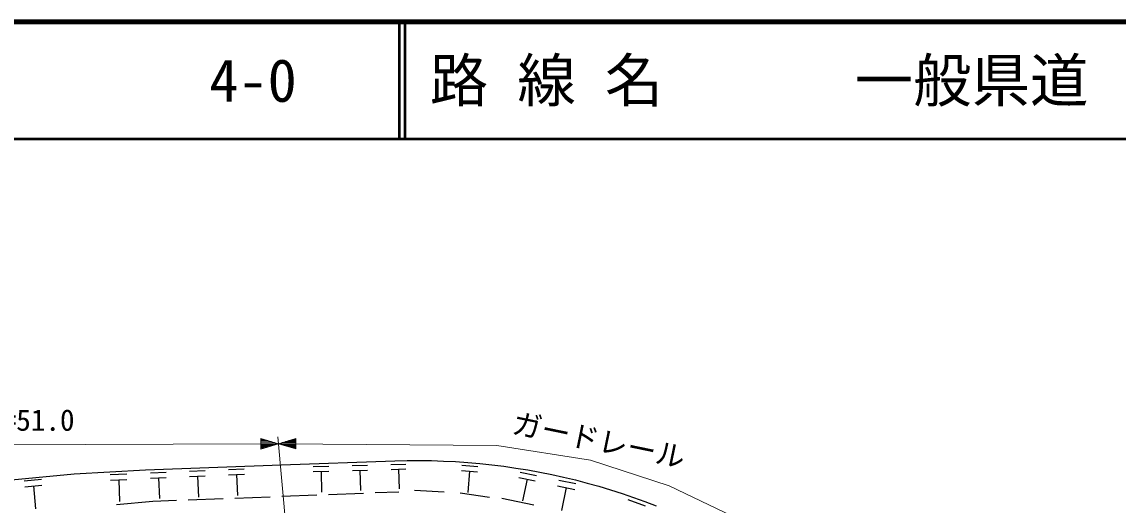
# Model space of a CAD drawing. Units: millimetres, scale not verified. Extents: x 40000 to 680000, y 20000 to 380000.
# Drawn here: x 145487 to 239274, y 338674 to 380000 of the extents above; entities that cross this region are included whole.
import ezdxf
from ezdxf.enums import TextEntityAlignment as Align

# ---------------------------------------------------------------- set-up
doc = ezdxf.new("R2010")
doc.units = ezdxf.units.MM
doc.header["$LTSCALE"] = 1000
for name, color, linetype, lineweight in [('M-BGD', 7, 'Continuous', 25), ('M-STR-HTXT', 7, 'Continuous', 13), ('M-TTL', 2, 'Continuous', 140), ('M-TTL-LINE', 7, 'Continuous', 50)]:
    doc.layers.add(name, color=color, linetype=linetype, lineweight=lineweight)
doc.layers.add('M-TTL-TXT', color=7, linetype='Continuous')
doc.styles.add('ＭＳ ゴシック', font='')
doc.styles.get('ＭＳ ゴシック').set_extended_font_data('MS Gothic')

msp = doc.modelspace()

# ---------------------------------------------------------------- linework, layer by layer
at = {"layer": 'M-BGD'}
for p, q in [((167666, 342110), (177403, 342456)), ((149971, 341348), (156067, 341687)), ((156067, 341687), (167666, 342110)), ((156482, 341428), (157820, 341486)), ((159816, 341572), (161160, 341630)), ((163155, 341716), (164504, 341774)), ((170408, 341981), (171735, 342015)), ((170420, 341538), (171746, 341573)), ((171083, 341556), (171129, 339787)), ((173749, 342067), (175047, 342101)), ((173760, 341634), (175058, 341668)), ((174409, 341651), (174454, 339921)), ((177060, 342153), (178330, 342185)), ((177071, 341730), (178340, 341762)), ((177706, 341746), (177750, 340054)), ((183086, 341634), (184468, 341521)), ((183124, 342094), (184505, 341981)), ((183777, 341577), (183627, 339735)), ((188110, 341489), (189502, 341204)), ((139388, 340332), (149971, 341348)), ((145691, 340736), (147155, 340877)), ((153044, 341280), (154450, 341341)), ((153064, 340811), (154470, 340872)), ((153767, 340842), (153848, 338966)), ((156501, 340982), (157840, 341040)), ((157171, 341011), (157247, 339227)), ((159835, 341124), (161179, 341182)), ((160507, 341153), (160584, 339361)), ((163174, 341266), (164523, 341324)), ((163849, 341295), (163926, 339496)), ((188015, 341025), (189406, 340740)), ((188711, 340883), (188330, 339027)), ((191421, 340810), (192892, 340508)), ((145737, 340248), (147202, 340388)), ((146470, 340318), (146657, 338365)), ((167712, 339428), (170710, 339544)), ((171709, 339582), (174707, 339698)), ((175706, 339736), (177726, 339814)), ((179079, 339947), (181628, 339812)), ((182992, 339722), (185495, 339347)), ((191321, 340320), (192791, 340018)), ((192056, 340169), (191654, 338208)), ((153567, 338735), (156698, 339004)), ((156698, 339004), (158719, 339082)), ((159718, 339121), (162716, 339236)), ((163715, 339274), (166713, 339390)), ((186559, 339257), (189272, 338687)), ((197333, 339149), (198798, 338623))]:
    msp.add_line(p, q, dxfattribs=at)
msp.add_lwpolyline([(177403, 342456), (178441, 342481), (179479, 342487), (180517, 342474), (181555, 342442), (182592, 342390), (183628, 342319), (184663, 342229), (185695, 342120), (186726, 341991), (187753, 341844), (188778, 341677), (189800, 341491), (190818, 341287), (191832, 341063), (192842, 340821), (193847, 340560), (194847, 340281), (195841, 339983), (196830, 339666), (197813, 339331), (198790, 338978), (199760, 338607)], dxfattribs=at)
at = {"layer": 'M-STR-HTXT'}
for p, q in [((167427, 343923), (165925, 344367)), ((165925, 344367), (165928, 343467)), ((166225, 344279), (165925, 344277)), ((167372, 344523), (169564, 320302)), ((167427, 343923), (168925, 344377)), ((168626, 344286), (168926, 344287)), ((168928, 343477), (168925, 344377)), ((165927, 343917), (114314, 343717)), ((165926, 344187), (166526, 344190)), ((166826, 344101), (165926, 344097)), ((165926, 344007), (167126, 344012)), ((167427, 343923), (165927, 343917)), ((165927, 343827), (167127, 343832)), ((166827, 343741), (165927, 343737)), ((167427, 343923), (165928, 343467)), ((165928, 343647), (166528, 343650)), ((166228, 343559), (165928, 343557)), ((167427, 343923), (168927, 343927)), ((167427, 343923), (168928, 343477)), ((168926, 344017), (167726, 344014)), ((168927, 343837), (167727, 343834)), ((168026, 344105), (168926, 344107)), ((168027, 343745), (168927, 343747)), ((168926, 344197), (168326, 344196)), ((168927, 343657), (168327, 343656)), ((168628, 343566), (168928, 343567))]:
    msp.add_line(p, q, dxfattribs=at)
msp.add_lwpolyline([(168927, 343927), (167496, 343923), (186110, 343777), (194144, 342519), (200879, 340328), (207654, 337082), (214106, 332985), (221652, 327385), (227005, 322569), (233865, 316130)], dxfattribs=at)
at = {"layer": 'M-TTL'}
msp.add_line((680000, 380000), (40000, 380000), dxfattribs=at)
at = {"layer": 'M-TTL-LINE'}
for p, q in [((177750, 380000), (177750, 370000)), ((178250, 380000), (178250, 370000)), ((40000, 370000), (680000, 370000))]:
    msp.add_line(p, q, dxfattribs=at)

# ---------------------------------------------------------------- texts
at = {"layer": 'M-STR-HTXT', "style": 'ＭＳ ゴシック'}
msp.add_text('ガードパイプ\u3000L=51.0', height=1833, dxfattribs=at).set_placement((137499, 344481), align=Align.BOTTOM_CENTER)
msp.add_text('ガードレール', height=1833, rotation=348.328, dxfattribs=at).set_placement((194556, 342789), align=Align.BOTTOM_CENTER)
at = {"layer": 'M-TTL-TXT', "style": 'ＭＳ ゴシック'}
for s, p in [('路 線 名', (180380, 375000)), ('一般県道\u3000宮野上佐々並線', (216734, 375000)), ('4-0', (161521, 375000))]:
    msp.add_text(s, height=3666, dxfattribs=at).set_placement(p, align=Align.MIDDLE_LEFT)

doc.saveas('drawing.dxf')
